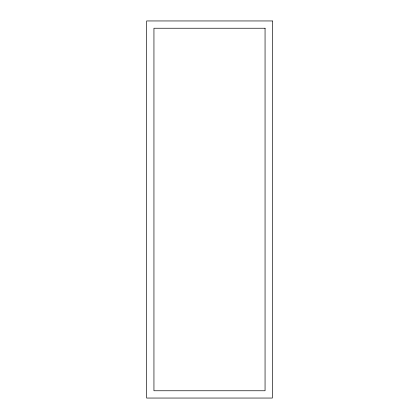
<?xml version="1.0" encoding="UTF-8"?>
<svg xmlns="http://www.w3.org/2000/svg" width="419" height="419" viewBox="0 0 419 419"><rect width="100%" height="100%" fill="white"/><g stroke="black" fill="none" stroke-linecap="round" stroke-linejoin="round"><path stroke-width="0.63" d="M272.35 20.95L146.65 20.95L146.65 398.05L272.35 398.05L272.35 20.95M265.059 28.241L153.941 28.241L153.941 390.759L265.059 390.759L265.059 28.241"/></g></svg>
